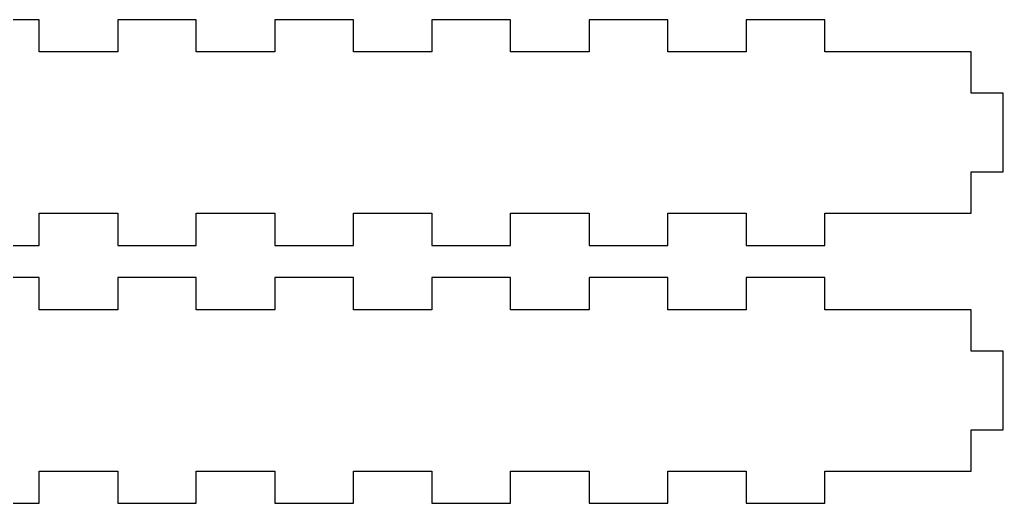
# Model space of a CAD drawing. Header units: millimetres. Extents: x 0 to 694, y 3 to 210.
# Drawn here: x 601.9 to 693.5, y 3 to 48 of the extents above; entities that cross this region are included whole.
import ezdxf

# ---------------------------------------------------------------- set-up
doc = ezdxf.new("R2010")
doc.units = ezdxf.units.MM
for name, color, linetype in [('Shape1592', 7, 'CONTINUOUS'), ('Shape1593', 7, 'CONTINUOUS'), ('Shape1594', 7, 'CONTINUOUS'), ('Shape1595', 7, 'CONTINUOUS'), ('Shape1596', 7, 'CONTINUOUS'), ('Shape1597', 7, 'CONTINUOUS'), ('Shape1598', 7, 'CONTINUOUS'), ('Shape1599', 7, 'CONTINUOUS'), ('Shape1600', 7, 'CONTINUOUS'), ('Shape1601', 7, 'CONTINUOUS'), ('Shape1602', 7, 'CONTINUOUS'), ('Shape1603', 7, 'CONTINUOUS'), ('Shape1604', 7, 'CONTINUOUS'), ('Shape1605', 7, 'CONTINUOUS'), ('Shape1606', 7, 'CONTINUOUS'), ('Shape1607', 7, 'CONTINUOUS'), ('Shape1608', 7, 'CONTINUOUS'), ('Shape1609', 7, 'CONTINUOUS'), ('Shape1610', 7, 'CONTINUOUS'), ('Shape1611', 7, 'CONTINUOUS'), ('Shape1612', 7, 'CONTINUOUS'), ('Shape1613', 7, 'CONTINUOUS'), ('Shape1614', 7, 'CONTINUOUS'), ('Shape1615', 7, 'CONTINUOUS'), ('Shape1616', 7, 'CONTINUOUS'), ('Shape1617', 7, 'CONTINUOUS'), ('Shape1618', 7, 'CONTINUOUS'), ('Shape1619', 7, 'CONTINUOUS'), ('Shape1620', 7, 'CONTINUOUS'), ('Shape1621', 7, 'CONTINUOUS'), ('Shape1622', 7, 'CONTINUOUS'), ('Shape1623', 7, 'CONTINUOUS'), ('Shape1624', 7, 'CONTINUOUS'), ('Shape1625', 7, 'CONTINUOUS'), ('Shape1626', 7, 'CONTINUOUS'), ('Shape1627', 7, 'CONTINUOUS'), ('Shape1628', 7, 'CONTINUOUS'), ('Shape1629', 7, 'CONTINUOUS'), ('Shape1630', 7, 'CONTINUOUS'), ('Shape1631', 7, 'CONTINUOUS'), ('Shape1632', 7, 'CONTINUOUS'), ('Shape1633', 7, 'CONTINUOUS'), ('Shape1634', 7, 'CONTINUOUS'), ('Shape1635', 7, 'CONTINUOUS'), ('Shape1636', 7, 'CONTINUOUS'), ('Shape1637', 7, 'CONTINUOUS'), ('Shape1638', 7, 'CONTINUOUS'), ('Shape1639', 7, 'CONTINUOUS'), ('Shape1640', 7, 'CONTINUOUS'), ('Shape1641', 7, 'CONTINUOUS'), ('Shape1642', 7, 'CONTINUOUS'), ('Shape1643', 7, 'CONTINUOUS'), ('Shape611', 7, 'CONTINUOUS'), ('Shape612', 7, 'CONTINUOUS'), ('Shape613', 7, 'CONTINUOUS'), ('Shape614', 7, 'CONTINUOUS'), ('Shape615', 7, 'CONTINUOUS'), ('Shape616', 7, 'CONTINUOUS'), ('Shape617', 7, 'CONTINUOUS'), ('Shape618', 7, 'CONTINUOUS'), ('Shape619', 7, 'CONTINUOUS'), ('Shape620', 7, 'CONTINUOUS'), ('Shape621', 7, 'CONTINUOUS'), ('Shape622', 7, 'CONTINUOUS'), ('Shape623', 7, 'CONTINUOUS'), ('Shape624', 7, 'CONTINUOUS'), ('Shape625', 7, 'CONTINUOUS'), ('Shape626', 7, 'CONTINUOUS'), ('Shape627', 7, 'CONTINUOUS'), ('Shape628', 7, 'CONTINUOUS'), ('Shape629', 7, 'CONTINUOUS'), ('Shape630', 7, 'CONTINUOUS'), ('Shape631', 7, 'CONTINUOUS'), ('Shape632', 7, 'CONTINUOUS'), ('Shape633', 7, 'CONTINUOUS'), ('Shape634', 7, 'CONTINUOUS'), ('Shape635', 7, 'CONTINUOUS'), ('Shape636', 7, 'CONTINUOUS'), ('Shape637', 7, 'CONTINUOUS'), ('Shape638', 7, 'CONTINUOUS'), ('Shape639', 7, 'CONTINUOUS'), ('Shape640', 7, 'CONTINUOUS'), ('Shape641', 7, 'CONTINUOUS'), ('Shape642', 7, 'CONTINUOUS'), ('Shape643', 7, 'CONTINUOUS'), ('Shape644', 7, 'CONTINUOUS'), ('Shape645', 7, 'CONTINUOUS'), ('Shape646', 7, 'CONTINUOUS'), ('Shape647', 7, 'CONTINUOUS'), ('Shape648', 7, 'CONTINUOUS'), ('Shape649', 7, 'CONTINUOUS'), ('Shape650', 7, 'CONTINUOUS'), ('Shape651', 7, 'CONTINUOUS'), ('Shape652', 7, 'CONTINUOUS'), ('Shape653', 7, 'CONTINUOUS'), ('Shape654', 7, 'CONTINUOUS'), ('Shape655', 7, 'CONTINUOUS'), ('Shape656', 7, 'CONTINUOUS'), ('Shape657', 7, 'CONTINUOUS'), ('Shape658', 7, 'CONTINUOUS'), ('Shape659', 7, 'CONTINUOUS'), ('Shape660', 7, 'CONTINUOUS'), ('Shape661', 7, 'CONTINUOUS'), ('Shape662', 7, 'CONTINUOUS')]:
    doc.layers.add(name, color=color, linetype=linetype)

msp = doc.modelspace()

# ---------------------------------------------------------------- linework, layer by layer
at = {"layer": 'Shape1592'}
msp.add_line((596.386, 27), (603.703, 27), dxfattribs=at)
at = {"layer": 'Shape1593'}
msp.add_line((603.703, 27), (603.703, 30), dxfattribs=at)
at = {"layer": 'Shape1594'}
msp.add_line((603.703, 30), (611.02, 30), dxfattribs=at)
at = {"layer": 'Shape1595'}
msp.add_line((611.02, 30), (611.02, 27), dxfattribs=at)
at = {"layer": 'Shape1596'}
msp.add_line((611.02, 27), (618.337, 27), dxfattribs=at)
at = {"layer": 'Shape1597'}
msp.add_line((618.337, 27), (618.337, 30), dxfattribs=at)
at = {"layer": 'Shape1598'}
msp.add_line((618.337, 30), (625.654, 30), dxfattribs=at)
at = {"layer": 'Shape1599'}
msp.add_line((625.654, 30), (625.654, 27), dxfattribs=at)
at = {"layer": 'Shape1600'}
msp.add_line((625.654, 27), (632.971, 27), dxfattribs=at)
at = {"layer": 'Shape1601'}
msp.add_line((632.971, 27), (632.971, 30), dxfattribs=at)
at = {"layer": 'Shape1602'}
msp.add_line((632.971, 30), (640.288, 30), dxfattribs=at)
at = {"layer": 'Shape1603'}
msp.add_line((640.288, 30), (640.288, 27), dxfattribs=at)
at = {"layer": 'Shape1604'}
msp.add_line((640.288, 27), (647.606, 27), dxfattribs=at)
at = {"layer": 'Shape1605'}
msp.add_line((647.606, 27), (647.606, 30), dxfattribs=at)
at = {"layer": 'Shape1606'}
msp.add_line((647.606, 30), (654.923, 30), dxfattribs=at)
at = {"layer": 'Shape1607'}
msp.add_line((654.923, 30), (654.923, 27), dxfattribs=at)
at = {"layer": 'Shape1608'}
msp.add_line((654.923, 27), (662.24, 27), dxfattribs=at)
at = {"layer": 'Shape1609'}
msp.add_line((662.24, 27), (662.24, 30), dxfattribs=at)
at = {"layer": 'Shape1610'}
msp.add_line((662.24, 30), (669.557, 30), dxfattribs=at)
at = {"layer": 'Shape1611'}
msp.add_line((669.557, 30), (669.557, 27), dxfattribs=at)
at = {"layer": 'Shape1612'}
msp.add_line((669.557, 27), (676.874, 27), dxfattribs=at)
at = {"layer": 'Shape1613'}
msp.add_line((676.874, 27), (676.874, 30), dxfattribs=at)
at = {"layer": 'Shape1614'}
msp.add_line((676.874, 30), (684.191, 30), dxfattribs=at)
at = {"layer": 'Shape1615'}
msp.add_line((684.191, 30), (690.5, 30), dxfattribs=at)
at = {"layer": 'Shape1616'}
msp.add_line((690.5, 30), (690.5, 33.8415), dxfattribs=at)
at = {"layer": 'Shape1617'}
msp.add_line((690.5, 33.8415), (693.5, 33.8415), dxfattribs=at)
at = {"layer": 'Shape1618'}
msp.add_line((693.5, 33.8415), (693.5, 41.1585), dxfattribs=at)
at = {"layer": 'Shape1619'}
msp.add_line((693.5, 41.1585), (690.5, 41.1585), dxfattribs=at)
at = {"layer": 'Shape1620'}
msp.add_line((690.5, 41.1585), (690.5, 45), dxfattribs=at)
at = {"layer": 'Shape1621'}
msp.add_line((690.5, 45), (676.874, 45), dxfattribs=at)
at = {"layer": 'Shape1622'}
msp.add_line((676.874, 45), (676.874, 48), dxfattribs=at)
at = {"layer": 'Shape1623'}
msp.add_line((676.874, 48), (669.557, 48), dxfattribs=at)
at = {"layer": 'Shape1624'}
msp.add_line((669.557, 48), (669.557, 45), dxfattribs=at)
at = {"layer": 'Shape1625'}
msp.add_line((669.557, 45), (662.24, 45), dxfattribs=at)
at = {"layer": 'Shape1626'}
msp.add_line((662.24, 45), (662.24, 48), dxfattribs=at)
at = {"layer": 'Shape1627'}
msp.add_line((662.24, 48), (654.923, 48), dxfattribs=at)
at = {"layer": 'Shape1628'}
msp.add_line((654.923, 48), (654.923, 45), dxfattribs=at)
at = {"layer": 'Shape1629'}
msp.add_line((654.923, 45), (647.606, 45), dxfattribs=at)
at = {"layer": 'Shape1630'}
msp.add_line((647.606, 45), (647.606, 48), dxfattribs=at)
at = {"layer": 'Shape1631'}
msp.add_line((647.606, 48), (640.288, 48), dxfattribs=at)
at = {"layer": 'Shape1632'}
msp.add_line((640.288, 48), (640.288, 45), dxfattribs=at)
at = {"layer": 'Shape1633'}
msp.add_line((640.288, 45), (632.971, 45), dxfattribs=at)
at = {"layer": 'Shape1634'}
msp.add_line((632.971, 45), (632.971, 48), dxfattribs=at)
at = {"layer": 'Shape1635'}
msp.add_line((632.971, 48), (625.654, 48), dxfattribs=at)
at = {"layer": 'Shape1636'}
msp.add_line((625.654, 48), (625.654, 45), dxfattribs=at)
at = {"layer": 'Shape1637'}
msp.add_line((625.654, 45), (618.337, 45), dxfattribs=at)
at = {"layer": 'Shape1638'}
msp.add_line((618.337, 45), (618.337, 48), dxfattribs=at)
at = {"layer": 'Shape1639'}
msp.add_line((618.337, 48), (611.02, 48), dxfattribs=at)
at = {"layer": 'Shape1640'}
msp.add_line((611.02, 48), (611.02, 45), dxfattribs=at)
at = {"layer": 'Shape1641'}
msp.add_line((611.02, 45), (603.703, 45), dxfattribs=at)
at = {"layer": 'Shape1642'}
msp.add_line((603.703, 45), (603.703, 48), dxfattribs=at)
at = {"layer": 'Shape1643'}
msp.add_line((603.703, 48), (596.386, 48), dxfattribs=at)
at = {"layer": 'Shape611'}
msp.add_line((596.386, 3), (603.703, 3), dxfattribs=at)
at = {"layer": 'Shape612'}
msp.add_line((603.703, 3), (603.703, 6), dxfattribs=at)
at = {"layer": 'Shape613'}
msp.add_line((603.703, 6), (611.02, 6), dxfattribs=at)
at = {"layer": 'Shape614'}
msp.add_line((611.02, 6), (611.02, 3), dxfattribs=at)
at = {"layer": 'Shape615'}
msp.add_line((611.02, 3), (618.337, 3), dxfattribs=at)
at = {"layer": 'Shape616'}
msp.add_line((618.337, 3), (618.337, 6), dxfattribs=at)
at = {"layer": 'Shape617'}
msp.add_line((618.337, 6), (625.654, 6), dxfattribs=at)
at = {"layer": 'Shape618'}
msp.add_line((625.654, 6), (625.654, 3), dxfattribs=at)
at = {"layer": 'Shape619'}
msp.add_line((625.654, 3), (632.971, 3), dxfattribs=at)
at = {"layer": 'Shape620'}
msp.add_line((632.971, 3), (632.971, 6), dxfattribs=at)
at = {"layer": 'Shape621'}
msp.add_line((632.971, 6), (640.288, 6), dxfattribs=at)
at = {"layer": 'Shape622'}
msp.add_line((640.288, 6), (640.288, 3), dxfattribs=at)
at = {"layer": 'Shape623'}
msp.add_line((640.288, 3), (647.606, 3), dxfattribs=at)
at = {"layer": 'Shape624'}
msp.add_line((647.606, 3), (647.606, 6), dxfattribs=at)
at = {"layer": 'Shape625'}
msp.add_line((647.606, 6), (654.923, 6), dxfattribs=at)
at = {"layer": 'Shape626'}
msp.add_line((654.923, 6), (654.923, 3), dxfattribs=at)
at = {"layer": 'Shape627'}
msp.add_line((654.923, 3), (662.24, 3), dxfattribs=at)
at = {"layer": 'Shape628'}
msp.add_line((662.24, 3), (662.24, 6), dxfattribs=at)
at = {"layer": 'Shape629'}
msp.add_line((662.24, 6), (669.557, 6), dxfattribs=at)
at = {"layer": 'Shape630'}
msp.add_line((669.557, 6), (669.557, 3), dxfattribs=at)
at = {"layer": 'Shape631'}
msp.add_line((669.557, 3), (676.874, 3), dxfattribs=at)
at = {"layer": 'Shape632'}
msp.add_line((676.874, 3), (676.874, 6), dxfattribs=at)
at = {"layer": 'Shape633'}
msp.add_line((676.874, 6), (684.191, 6), dxfattribs=at)
at = {"layer": 'Shape634'}
msp.add_line((684.191, 6), (690.5, 6), dxfattribs=at)
at = {"layer": 'Shape635'}
msp.add_line((690.5, 6), (690.5, 9.8415), dxfattribs=at)
at = {"layer": 'Shape636'}
msp.add_line((690.5, 9.8415), (693.5, 9.8415), dxfattribs=at)
at = {"layer": 'Shape637'}
msp.add_line((693.5, 9.8415), (693.5, 17.1585), dxfattribs=at)
at = {"layer": 'Shape638'}
msp.add_line((693.5, 17.1585), (690.5, 17.1585), dxfattribs=at)
at = {"layer": 'Shape639'}
msp.add_line((690.5, 17.1585), (690.5, 21), dxfattribs=at)
at = {"layer": 'Shape640'}
msp.add_line((690.5, 21), (676.874, 21), dxfattribs=at)
at = {"layer": 'Shape641'}
msp.add_line((676.874, 21), (676.874, 24), dxfattribs=at)
at = {"layer": 'Shape642'}
msp.add_line((676.874, 24), (669.557, 24), dxfattribs=at)
at = {"layer": 'Shape643'}
msp.add_line((669.557, 24), (669.557, 21), dxfattribs=at)
at = {"layer": 'Shape644'}
msp.add_line((669.557, 21), (662.24, 21), dxfattribs=at)
at = {"layer": 'Shape645'}
msp.add_line((662.24, 21), (662.24, 24), dxfattribs=at)
at = {"layer": 'Shape646'}
msp.add_line((662.24, 24), (654.923, 24), dxfattribs=at)
at = {"layer": 'Shape647'}
msp.add_line((654.923, 24), (654.923, 21), dxfattribs=at)
at = {"layer": 'Shape648'}
msp.add_line((654.923, 21), (647.606, 21), dxfattribs=at)
at = {"layer": 'Shape649'}
msp.add_line((647.606, 21), (647.606, 24), dxfattribs=at)
at = {"layer": 'Shape650'}
msp.add_line((647.606, 24), (640.288, 24), dxfattribs=at)
at = {"layer": 'Shape651'}
msp.add_line((640.288, 24), (640.288, 21), dxfattribs=at)
at = {"layer": 'Shape652'}
msp.add_line((640.288, 21), (632.971, 21), dxfattribs=at)
at = {"layer": 'Shape653'}
msp.add_line((632.971, 21), (632.971, 24), dxfattribs=at)
at = {"layer": 'Shape654'}
msp.add_line((632.971, 24), (625.654, 24), dxfattribs=at)
at = {"layer": 'Shape655'}
msp.add_line((625.654, 24), (625.654, 21), dxfattribs=at)
at = {"layer": 'Shape656'}
msp.add_line((625.654, 21), (618.337, 21), dxfattribs=at)
at = {"layer": 'Shape657'}
msp.add_line((618.337, 21), (618.337, 24), dxfattribs=at)
at = {"layer": 'Shape658'}
msp.add_line((618.337, 24), (611.02, 24), dxfattribs=at)
at = {"layer": 'Shape659'}
msp.add_line((611.02, 24), (611.02, 21), dxfattribs=at)
at = {"layer": 'Shape660'}
msp.add_line((611.02, 21), (603.703, 21), dxfattribs=at)
at = {"layer": 'Shape661'}
msp.add_line((603.703, 21), (603.703, 24), dxfattribs=at)
at = {"layer": 'Shape662'}
msp.add_line((603.703, 24), (596.386, 24), dxfattribs=at)

doc.saveas('drawing.dxf')
